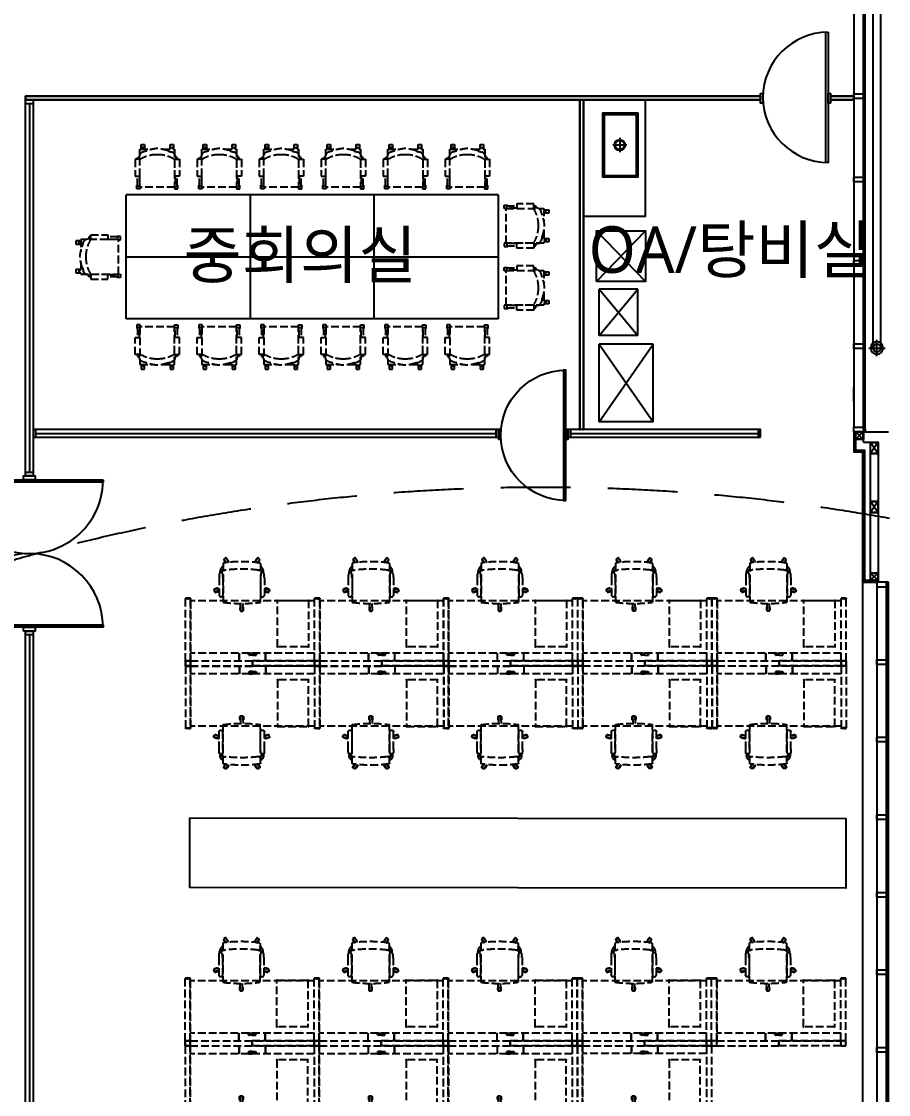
# Model space of a CAD drawing. Header units: millimetres. Extents: x 0 to 168200, y 0 to 118800.
# Drawn here: x 102072 to 113260, y 56348 to 70187 of the extents above; entities that cross this region are included whole.
import ezdxf
from ezdxf.enums import TextEntityAlignment as Align

# ---------------------------------------------------------------- set-up
doc = ezdxf.new("R2010")
doc.units = ezdxf.units.MM
doc.header["$LTSCALE"] = 200
for name, pattern in [('CEN-GAUN', [32.2, 30, -1, 0.2, -1]), ('DASH', [0.35, 0.25, -0.1]), ('HID', [2.3, 1.5, -0.8]), ('HIDDEN', [0.375, 0.25, -0.125])]:
    doc.linetypes.add(name, pattern=pattern)
for name, color, linetype in [('BACK', 8, 'Continuous'), ('CEN', 1, 'CEN-GAUN'), ('Z-하부구조체', 6, 'HIDDEN'), ('메탈판넬-2', 8, 'Continuous')]:
    doc.layers.add(name, color=color, linetype=linetype)
doc.styles.add('스타일1', font='')
doc.styles.get('스타일1').set_extended_font_data('Malgun Gothic')

# ---------------------------------------------------------------- blocks, each defined once
blk = doc.blocks.new('chair55123')
at = {"layer": 'BACK', "linetype": 'DASH', "ltscale": 2}
for p, q in [((-224, 0), (-224, 488)), ((-224, 488), (-64, 488)), ((-207, 498), (-207, 550)), ((-207, 550), (-164, 550)), ((-201, 498), (-207, 498)), ((-170, 512), (-201, 512)), ((-201, 512), (-201, 488)), ((-143, 465), (-187, 452)), ((-170, 488), (-170, 512)), ((-164, 498), (-170, 498)), ((-164, 550), (-164, 498)), ((64, 488), (224, 488)), ((143, 465), (187, 452)), ((164, 498), (164, 550)), ((164, 550), (207, 550)), ((170, 498), (164, 498)), ((170, 488), (170, 512)), ((170, 512), (201, 512)), ((201, 512), (201, 488)), ((207, 498), (201, 498)), ((207, 550), (207, 498)), ((224, 488), (224, 0)), ((-224, 359), (-286, 359)), ((-286, 359), (-286, 140)), ((-257, 359), (-257, 383)), ((-257, 383), (-235, 383)), ((-228, 412), (-242, 359)), ((-224, 140), (-224, 359)), ((224, 359), (286, 359)), ((224, 359), (224, 140)), ((228, 412), (242, 359)), ((257, 383), (235, 383)), ((257, 359), (257, 383)), ((286, 359), (286, 140)), ((-286, 140), (-224, 140)), ((-257, 9), (-257, 140)), ((-229, 140), (-229, 9)), ((286, 140), (224, 140)), ((229, 140), (229, 9)), ((257, 9), (257, 140)), ((-265, -24), (-265, 24)), ((-265, 24), (-257, 24)), ((-229, 9), (-257, 9)), ((-229, 24), (-224, 24)), ((224, 0), (-224, 0)), ((-222, 0), (-222, -24)), ((222, 0), (222, -24)), ((229, 24), (224, 24)), ((229, 9), (257, 9)), ((265, 24), (257, 24)), ((265, -24), (265, 24)), ((-222, -24), (-265, -24)), ((222, -24), (265, -24))]:
    blk.add_line(p, q, dxfattribs=at)
for centre, radius, start, end in [((-174, 398), 55.3, 103.6632, 165.0419), ((-6, 9), 409, 89.1019, 122.2471), ((41, -15), 514, 94.5746, 110.9728), ((-41, -15), 514, 69.0272, 85.4254), ((6, 9), 409, 57.7529, 90.8981), ((174, 398), 55.3, 14.9581, 76.3368)]:
    blk.add_arc(centre, radius, start, end, dxfattribs=at)
blk = doc.blocks.new('D-900_IN')
at = {"layer": 'BACK'}
for points in [[(30, -915), (30, 765), (60, 765), (60, -915)], [(0, 0), (30, 0), (30, -125), (0, -125)], [(870, 0), (900, 0), (900, -125), (870, -125)]]:
    blk.add_lwpolyline(points, close=True, dxfattribs=at)
for centre, start, end in [((29, -76), 0.0548, 89.9452), ((29, -74), 270.0548, 359.9452)]:
    blk.add_arc(centre, 841, start, end, dxfattribs=at)
blk = doc.blocks.new('D-2000C_w150')
at = {"layer": 'BACK'}
for points in [[(50, 950), (80, 950), (80, -950), (50, -950)], [(1920, 950), (1950, 950), (1950, -950), (1920, -950)], [(50, -75), (0, -75), (0, 75), (50, 75)], [(2000, -75), (1950, -75), (1950, 75), (2000, 75)]]:
    blk.add_lwpolyline(points, close=True, dxfattribs=at)
for centre, start, end in [((50, 0), 270, 90), ((1950, 0), 90, 270)]:
    blk.add_arc(centre, 950, start, end, dxfattribs=at)
blk = doc.blocks.new('2층 창문-1')
at = {"layer": 'BACK', "linetype": 'Continuous'}
for p, q in [((280985, 72405), (280985, 64930)), ((281285, 62930), (281285, 42615))]:
    blk.add_line(p, q, dxfattribs=at)
at = {"layer": 'BACK', "linetype": 'Continuous', "ltscale": 2}
for p, q in [((281111, 64900), (281111, 72435)), ((281135, 64900), (281135, 72435)), ((281410, 42489), (281410, 62930)), ((281434, 42465), (281434, 62900))]:
    blk.add_line(p, q, dxfattribs=at)
at = {"layer": 'BACK'}
for p, q in [((281111, 69200), (281135, 69200)), ((281111, 68125), (281135, 68125)), ((281111, 67050), (281135, 67050)), ((281111, 65975), (281135, 65975)), ((280985, 64930), (281111, 64930)), ((280985, 64870), (280985, 64930)), ((281111, 64930), (281111, 64870)), ((281135, 64870), (280985, 64870)), ((281111, 64900), (281135, 64900)), ((281135, 64900), (281135, 64870)), ((281285, 62930), (281285, 62870)), ((281435, 62930), (281285, 62930)), ((281285, 62870), (281411, 62870)), ((281411, 62870), (281411, 62930)), ((281411, 62900), (281435, 62900)), ((281435, 62900), (281435, 62930)), ((281411, 61900), (281435, 61900)), ((281411, 60900), (281435, 60900)), ((281411, 59900), (281435, 59900)), ((281411, 58900), (281435, 58900)), ((281411, 57900), (281435, 57900)), ((281411, 56900), (281435, 56900))]:
    blk.add_line(p, q, dxfattribs=at)
for points in [[(280985, 69170), (280985, 69230), (281111, 69230), (281111, 69170)], [(280985, 68095), (280985, 68155), (281111, 68155), (281111, 68095)], [(280985, 67020), (280985, 67080), (281111, 67080), (281111, 67020)], [(280985, 65945), (280985, 66005), (281111, 66005), (281111, 65945)], [(281285, 61870), (281285, 61930), (281411, 61930), (281411, 61870)], [(281285, 60870), (281285, 60930), (281411, 60930), (281411, 60870)], [(281285, 59870), (281285, 59930), (281411, 59930), (281411, 59870)], [(281285, 58870), (281285, 58930), (281411, 58930), (281411, 58870)], [(281285, 57870), (281285, 57930), (281411, 57930), (281411, 57870)], [(281285, 56870), (281285, 56930), (281411, 56930), (281411, 56870)]]:
    blk.add_lwpolyline(points, close=True, dxfattribs=at)
blk = doc.blocks.new('책상')
at = {"layer": 'BACK', "linetype": 'DASH', "ltscale": 2}
for p, q in [((-349, 1395), (-370, 1380)), ((-318, 1356), (-346, 1394)), ((-344, 1392), (-343, 1393)), ((39, 1356), (67, 1394)), ((66, 1392), (64, 1393)), ((91, 1379), (70, 1394)), ((-380, 1321), (-380, 823)), ((-343, 1338), (-370, 1377)), ((-369, 1374), (-370, 1373)), ((-343, 1339), (-340, 1335)), ((-319, 1357), (-305, 1338)), ((-315, 1352), (-314, 1352)), ((40, 1356), (26, 1338)), ((35, 1352), (36, 1351)), ((64, 1339), (61, 1334)), ((61, 1333), (61, 1333)), ((64, 1338), (92, 1376)), ((90, 1374), (91, 1373)), ((101, 1320), (100, 823)), ((-431, 1142), (-431, 914)), ((-420, 1199), (-420, 1219)), ((-394, 1199), (-394, 1219)), ((-383, 1142), (-383, 914)), ((104, 1142), (104, 914)), ((114, 1199), (114, 1219)), ((141, 1199), (141, 1218)), ((152, 1142), (152, 914)), ((-500, 981), (-492, 956)), ((-453, 998), (-499, 984)), ((-496, 985), (-496, 986)), ((-444, 970), (-489, 955)), ((-454, 998), (-431, 1006)), ((-448, 1000), (-448, 1001)), ((-445, 969), (-431, 973)), ((-439, 970), (-439, 971)), ((174, 998), (152, 1006)), ((165, 969), (152, 973)), ((159, 970), (159, 971)), ((164, 969), (210, 955)), ((168, 1000), (169, 1000)), ((174, 998), (219, 983)), ((220, 981), (212, 956)), ((216, 984), (216, 985)), ((-866, 874), (-866, 868)), ((-866, 871), (-866, 868)), ((-800, 867), (-866, 867)), ((-866, 67), (-866, 867)), ((-800, 874), (-865, 874)), ((-800, 867), (-865, 867)), ((-813, 874), (-800, 874)), ((-813, 867), (-800, 867)), ((-800, 874), (-800, 868)), ((-800, 868), (-800, 871)), ((-800, 67), (-800, 867)), ((-798, 842), (-800, 840)), ((-800, 842), (-800, 842)), ((-800, 840), (-800, 69)), ((798, 842), (-798, 842)), ((-486, 956), (-486, 955)), ((207, 955), (206, 954)), ((320, 248), (320, 846)), ((321, 847), (719, 847)), ((720, 846), (720, 248)), ((800, 840), (798, 842)), ((800, 874), (800, 868)), ((800, 871), (800, 868)), ((865, 867), (800, 867)), ((866, 867), (800, 867)), ((800, 67), (800, 867)), ((800, 69), (800, 840)), ((865, 874), (800, 874)), ((852, 867), (865, 867)), ((852, 874), (865, 874)), ((866, 874), (866, 868)), ((866, 868), (866, 871)), ((866, 67), (866, 867)), ((-155, 715), (-157, 715)), ((-155, 758), (-156, 807)), ((-155, 765), (-156, 765)), ((-155, 759), (-155, 712)), ((-153, 710), (-127, 710)), ((-125, 758), (-123, 807)), ((-124, 765), (-125, 765)), ((-125, 759), (-125, 712)), ((-125, 715), (-123, 715)), ((800, 167), (-800, 167)), ((-171, 67), (-171, 167)), ((-168, 67), (-168, 167)), ((-46, 142), (-53, 160)), ((-43, 144), (-50, 161)), ((-49, 167), (0, 167)), ((-49, 164), (0, 164)), ((0, 142), (-41, 142)), ((0, 139), (-41, 139)), ((49, 167), (0, 167)), ((49, 164), (0, 164)), ((0, 142), (41, 142)), ((0, 139), (41, 139)), ((43, 144), (50, 161)), ((46, 142), (53, 160)), ((168, 67), (168, 167)), ((171, 67), (171, 167)), ((719, 247), (321, 247)), ((-800, 67), (-866, 67)), ((-866, 66), (-866, 2)), ((-801, 67), (-865, 67)), ((-865, 1), (-801, 1)), ((-800, 69), (-798, 67)), ((-800, 67), (798, 67)), ((-800, 67), (0, 67)), ((-800, 1), (-800, 67)), ((-800, 2), (-800, 66)), ((-800, 1), (0, 1)), ((0, 1), (0, 67)), ((800, 67), (0, 67)), ((0, 67), (0, 1)), ((800, 1), (0, 1)), ((798, 67), (800, 69)), ((866, 67), (800, 67)), ((800, 67), (800, 1)), ((800, 66), (800, 2)), ((865, 67), (801, 67)), ((801, 1), (865, 1)), ((866, 2), (866, 66))]:
    blk.add_line(p, q, dxfattribs=at)
for centre, radius, start, end in [((-348, 1393), 2, 35.9563, 125.9563), ((-340, 1389), 5, 43.4593, 125.9563), ((-446, 1289), 150, 27.6026, 43.4593), ((167, 1288), 150, 136.4533, 152.31), ((62, 1388), 5, 53.9563, 136.4533), ((69, 1393), 2, 53.9563, 143.9563), ((-344, 1219), 76.3, 118.1096, 179.9563), ((-344, 1219), 49.7, 136.3721, 179.9563), ((-370, 1321), 10, 97.3015, 179.9563), ((-360, 1257), 20, 179.9563, 276.8626), ((-367, 1370), 5, 125.9563, 208.4533), ((-369, 1378), 2, 125.9563, 215.9563), ((-239, 1439), 150, 208.4533, 224.2456), ((-142, -454), 1800, 82.5233, 97.3015), ((-142, -550), 1800, 82.9638, 96.8626), ((-317, 1356), 5, 305.9563, 27.6026), ((38, 1356), 5, 152.31, 233.9563), ((64, 1337), 5, 233.9563, 315.6026), ((-39, 1438), 150, 315.6026, 331.4593), ((81, 1256), 20, 262.9638, 359.9563), ((90, 1378), 2, 323.9563, 53.9563), ((88, 1369), 5, 331.4593, 53.9563), ((91, 1320), 10, 359.9563, 82.5233), ((65, 1219), 76.3, 359.9563, 61.803), ((65, 1219), 49.7, 359.9563, 43.5405), ((-135, 1153), 296, 174.6812, 177.7662), ((155, 1142), 586, 177.7662, 179.9563), ((-312, 1169), 119, 167.3904, 174.6812), ((-407, 1168), 33.8, 53.3451, 126.5675), ((-426, 1195), 1.23, 160.7708, 167.3904), ((-388, 1195), 1.23, 12.5222, 19.1419), ((-503, 1170), 119, 5.2314, 12.5222), ((-679, 1153), 296, 2.1465, 5.2314), ((-970, 1142), 586, 359.9563, 2.1465), ((400, 1153), 296, 174.6812, 177.7662), ((690, 1141), 586, 177.7662, 179.9563), ((223, 1169), 119, 167.3904, 174.6812), ((128, 1168), 33.8, 53.3451, 126.5675), ((109, 1195), 1.23, 160.7708, 167.3904), ((147, 1195), 1.23, 12.5222, 19.1419), ((32, 1169), 119, 5.2314, 12.5222), ((-144, 1153), 296, 2.1465, 5.2314), ((-435, 1142), 586, 359.9563, 2.1465), ((-498, 982), 2, 107.4294, 197.4294), ((-491, 987), 5, 115.4593, 197.9563), ((-429, 856), 150, 99.6026, 115.4593), ((-453, 999), 5, 17.9563, 99.6026), ((-443, 969), 5, 296.31, 17.9563), ((-354, 931), 89.8, 107.1694, 109.3471), ((-366, 955), 36.8, 112.5897, 118.1829), ((74, 930), 89.8, 70.5655, 72.7432), ((86, 955), 36.8, 61.7297, 67.323), ((164, 968), 5, 161.9563, 243.6026), ((173, 999), 5, 80.31, 161.9563), ((149, 856), 150, 64.4533, 80.31), ((212, 987), 5, 341.9563, 64.4533), ((218, 981), 2, 342.4832, 72.4832), ((-865, 874), 0.5, 89.9999, 179.9999), ((-865, 868), 0.5, 179.9999, 269.9999), ((-800, 874), 0.5, 359.9999, 89.9999), ((-800, 874), 0.5, 359.9999, 89.9999), ((-800, 868), 0.5, 269.9999, 359.9999), ((-800, 868), 0.5, 269.9999, 359.9999), ((-490, 957), 2, 197.9563, 287.9563), ((-481, 956), 5, 197.9563, 280.4533), ((-508, 1099), 150, 280.4533, 296.31), ((-415, 914), 16.8, 179.9563, 206.3863), ((-411, 916), 20.7, 206.3863, 230.1507), ((-409, 919), 24.2, 230.1507, 250.9128), ((-407, 923), 28.7, 250.9128, 269.9563), ((-407, 923), 28.7, 269.9563, 288.9999), ((-406, 919), 24.2, 288.9999, 309.7619), ((-404, 916), 20.7, 309.7619, 333.5264), ((-400, 914), 16.8, 333.5264, 359.9563), ((120, 914), 16.8, 179.9563, 206.3863), ((124, 915), 20.7, 206.3863, 230.1507), ((126, 918), 24.2, 230.1507, 250.9128), ((128, 922), 28.7, 250.9128, 269.9563), ((128, 922), 28.7, 269.9563, 288.9999), ((129, 918), 24.2, 288.9999, 309.7619), ((131, 915), 20.7, 309.7619, 333.5264), ((135, 914), 16.8, 333.5264, 359.9563), ((228, 1098), 150, 243.6026, 259.4593), ((201, 956), 5, 259.4593, 341.9563), ((210, 956), 2, 251.9563, 341.9563), ((321, 846), 1, 90, 180), ((719, 846), 1, 0, 90), ((800, 874), 0.5, 89.9999, 179.9999), ((800, 868), 0.5, 179.9999, 269.9999), ((865, 868), 0.5, 269.9999, 359.9999), ((865, 868), 0.5, 269.9999, 359.9999), ((865, 874), 0.5, 359.9999, 89.9999), ((865, 874), 0.5, 359.9999, 89.9999), ((-140, 2607), 1800, 262.3311, 277.6689), ((-13, 739), 150, 171.6026, 187.4593), ((-156, 760), 5, 89.9563, 171.6026), ((-156, 720), 5, 187.4593, 269.9563), ((-153, 712), 2, 179.9563, 269.9563), ((-127, 712), 2, 269.9563, 359.9563), ((-124, 760), 5, 8.31, 89.9563), ((-124, 720), 5, 269.9563, 352.4533), ((-267, 739), 150, 352.4533, 8.31), ((-49, 162), 5, 90, 202.7255), ((-49, 162), 2, 90, 202.7255), ((-41, 144), 5, 202.7255, 270), ((-41, 144), 2, 202.7255, 270), ((41, 144), 2, 270, 337.2745), ((41, 144), 5, 270, 337.2745), ((49, 162), 5, 337.2745, 90), ((49, 162), 2, 337.2745, 90), ((321, 248), 1, 180, 270), ((719, 248), 1, 270, 0), ((-865, 66), 1, 90, 180), ((-865, 2), 1, 180, 270), ((-801, 66), 1, 360, 90), ((-801, 2), 1, 270, 360), ((801, 66), 1, 89.9998, 179.9998), ((801, 2), 1, 179.9998, 269.9998), ((865, 66), 1, 359.9998, 89.9998), ((865, 2), 1, 269.9998, 359.9998)]:
    blk.add_arc(centre, radius, start, end, dxfattribs=at)
for p in [(-833, 874), (-833, 867), (320, 847), (720, 847), (833, 874), (833, 867), (320, 247), (720, 247), (-866, 34), (-833, 67), (-833, 67), (-833, 1), (-800, 67), (-800, 34), (-800, 34), (0, 34), (0, 34), (800, 67), (800, 34), (800, 34), (833, 67), (833, 67), (833, 1), (866, 34)]:
    blk.add_point(p, dxfattribs=at)
blk = doc.blocks.new('100x100')
at = {"layer": 'BACK'}
for p, q in [((-96, 96), (-5, 5)), ((-5, 96), (-96, 5)), ((-96, 96), (-5, 5)), ((-96, 96), (-5, 5)), ((-5, 96), (-96, 5)), ((-96, 96), (-5, 5)), ((-5, 96), (-96, 5)), ((-5, 96), (-96, 5))]:
    blk.add_line(p, q, dxfattribs=at)
for points in [[(-100, 0), (0, 0), (0, 100), (-100, 100)], [(-96, 5), (-5, 5), (-5, 96), (-96, 96)]]:
    blk.add_lwpolyline(points, close=True, dxfattribs=at)
blk = doc.blocks.new('A$C03004CA7')
at = {"layer": 'BACK'}
for p, q in [((-105, 0), (105, 0)), ((0, -105), (0, 105))]:
    blk.add_line(p, q, dxfattribs=at)
for radius in [80, 50]:
    blk.add_circle((0, 0), radius, dxfattribs=at)
blk = doc.blocks.new('SQ-PIPE-100X100X4.5TS')
at = {"layer": 'BACK'}
for p, q in [((-71, 4), (71, 96)), ((71, 4), (-71, 96))]:
    blk.add_line(p, q, dxfattribs=at)
for points in [[(75, 0), (75, 100), (-75, 100), (-75, 0)], [(71, 4), (71, 96), (-71, 96), (-71, 4)]]:
    blk.add_lwpolyline(points, close=True, dxfattribs=at)
blk = doc.blocks.new('X-PIPE-2f 하지')
at = {"layer": 'Z-하부구조체', "xscale": -1.000000000000001, "rotation": 90}
blk.add_blockref('100x100', (71600, -22950), dxfattribs=at)
at = {"layer": '메탈판넬-2', "rotation": 90}
for p, xscale in [((71600, -21240), -1.000000000000002), ((71600, -22000), -1.000000000000001)]:
    blk.add_blockref('SQ-PIPE-100X100X4.5TS', p, dxfattribs=dict(at, xscale=xscale))

msp = doc.modelspace()

# ---------------------------------------------------------------- linework, layer by layer
at = {"layer": 'BACK'}
for p, q in [((111610, 69225), (111610, 69175)), ((112510, 69225), (112510, 69175)), ((102175, 69125), (102175, 64375)), ((109792, 68684.1), (109792, 68501.4)), ((109883.3, 68592.7), (109700.7, 68592.7)), ((108225, 67950.7), (103425, 67950.7)), ((103425, 66350.7), (103425, 67950.7)), ((105025, 67950.7), (105025, 66350.7)), ((106625, 66350.7), (106625, 67950.7)), ((108225, 67950.7), (108225, 66350.7)), ((110122.1, 66835), (109491, 67485)), ((109491, 66835), (110125, 67485)), ((110025, 66735), (109525, 66735)), ((109525, 66135), (110025, 66735)), ((109525, 66735), (110025, 66135)), ((110025, 66135), (110025, 66735)), ((108225, 66350.7), (103425, 66350.7)), ((110025, 66135), (109525, 66135)), ((110225, 66025), (109525, 66025)), ((109525, 65025), (110225, 66025)), ((109525, 66025), (110225, 65025)), ((110225, 65025), (110225, 66025)), ((112810, 65285), (112810, 65465)), ((102255, 64925), (102255, 64825)), ((108196.9, 64825), (108196.9, 64925)), ((109156.9, 64925), (109156.9, 64825)), ((110225, 65025), (109525, 65025)), ((111580, 64825), (111580, 64925)), ((102255, 64875), (108196.9, 64875)), ((109156.9, 64875), (111580, 64875)), ((112935, 64895), (113260, 64895)), ((112935, 64760), (112935, 64895)), ((112935, 64760), (113125, 64760)), ((113025, 63080), (113025, 64760)), ((113125, 64760), (113125, 62955)), ((112925, 62955), (112925, 42840)), ((102175, 62275), (102175, 50650))]:
    msp.add_line(p, q, dxfattribs=at)
for points in [[(113060, 65975), (113060, 72399.1), (112785.1, 72864.9)], [(113160, 65975), (113160, 72426.4), (112891.3, 72881.8)], [(111610, 69175), (102125, 69175), (102125, 69225), (111610, 69225)], [(112810, 69225), (112810, 69175), (112510, 69175)], [(112510, 69225), (112810, 69225)], [(109325, 64925), (109275, 64925), (109275, 69175), (109325, 69175), (109325, 64925)], [(109325, 67675), (110125, 67675), (110125, 69175), (109325, 69175)], [(103425, 67150.7), (108225, 67150.7)], [(109525, 66135), (109525, 66735)], [(109525, 65025), (109525, 66025)], [(108226.9, 64825), (108226.9, 64925), (102225, 64925), (102225, 64825), (108226.9, 64825)], [(111610, 64825), (111610, 64925), (109126.9, 64925), (109126.9, 64825), (111610, 64825)], [(112810, 64895), (112810, 64635), (112925, 64635), (112925, 62955), (113125, 62955)], [(113125, 62967.5), (112937.5, 62967.5), (112937.5, 64647.5), (112822.5, 64647.5), (112822.5, 64895)], [(112835, 64895), (112835, 64660), (112950, 64660), (112950, 62980), (113125, 62980)]]:
    msp.add_lwpolyline(points, dxfattribs=at)
at = {"layer": 'BACK', "ltscale": 253}
for points in [[(111610, 69223.4), (102126.6, 69223.4), (102126.6, 69176.6), (111610, 69176.6)], [(112810, 69215), (112808.4, 69215), (112808.4, 69223.4), (112510, 69223.4)], [(109315, 64925), (109315, 64926.6), (109323.4, 64926.6), (109323.4, 69173.4), (109276.6, 69173.4), (109276.6, 64926.6), (109285, 64926.6), (109285, 64925)], [(112510, 69176.6), (112808.4, 69176.6), (112808.4, 69185), (112810, 69185)]]:
    msp.add_lwpolyline(points, dxfattribs=at)
at = {"layer": 'BACK'}
for points in [[(102125, 69175), (102225, 69175), (102225, 69125), (102125, 69125)], [(102125, 69175), (102225, 69175), (102225, 64325), (102125, 64325)], [(110025, 69007.7), (110025, 68177.7), (109575, 68177.7), (109575, 69007.7)], [(110005, 68987.7), (110005, 68197.7), (109595, 68197.7), (109595, 68987.7)], [(109491, 66835), (109491, 67485), (110125, 67485), (110125, 66835)], [(102125, 64375), (102225, 64375), (102225, 64325), (102125, 64325)], [(102125, 62325), (102225, 62325), (102225, 62275), (102125, 62275)], [(102125, 62325), (102225, 62325), (102225, 50600), (102125, 50600)], [(104244.9, 59917.4), (112709.4, 59908.7), (112709.4, 59008.7), (104244.9, 59017.4)]]:
    msp.add_lwpolyline(points, close=True, dxfattribs=at)
for radius in [69.5, 59.4]:
    msp.add_circle((109792, 68592.7), radius, dxfattribs=at)
at = {"layer": 'CEN', "linetype": 'HID', "ltscale": 3}
for centre in [(99402.3, 60300), (108783.2, 39182.9)]:
    msp.add_circle(centre, 25000, dxfattribs=at)

# ---------------------------------------------------------------- block references
at = {"layer": 'BACK'}
for name, p in [('X-PIPE-2f 하지', (41525, 85925)), ('2층 창문-1', (-168175, 25)), ('chair55123', (103825, 68050.7)), ('chair55123', (104625, 68050.7)), ('chair55123', (105425, 68050.7)), ('chair55123', (106225, 68050.7)), ('chair55123', (107025, 68050.7)), ('chair55123', (107825, 68050.7)), ('책상', (105054.4, 61873.5)), ('책상', (106720.3, 61873.5)), ('책상', (108384.3, 61873.5)), ('책상', (110115.4, 61874)), ('책상', (111848.4, 61874)), ('책상', (105049.3, 56973.9)), ('책상', (106715.3, 56973.9)), ('책상', (108379.3, 56973.9)), ('책상', (110110.4, 56974.4)), ('책상', (111843.4, 56974.4))]:
    msp.add_blockref(name, p, dxfattribs=at)
for name, p, rotation in [('D-900_IN', (112510, 69133.2), 180), ('chair55123', (108325, 67550.7), 270), ('chair55123', (108325, 66750.7), 270), ('D-2000C_w150', (102175, 64325), 270)]:
    msp.add_blockref(name, p, dxfattribs=dict(at, rotation=rotation))
at = {"layer": 'BACK', "xscale": -1}
for name, p, rotation in [('chair55123', (103325, 67150.7), 89.99999999999993), ('chair55123', (103825, 66250.7), 180), ('chair55123', (104625, 66250.7), 180), ('chair55123', (105425, 66250.7), 180), ('chair55123', (106225, 66250.7), 180), ('chair55123', (107025, 66250.7), 180), ('chair55123', (107825, 66250.7), 180), ('A$C03004CA7', (113110, 65975), 270), ('100x100', (112935, 64795), 89.99999999999993), ('책상', (105054.4, 61941.6), 180), ('책상', (106720.3, 61941.6), 180), ('책상', (108384.3, 61941.6), 180), ('책상', (110115.4, 61942.1), 180), ('책상', (111848.4, 61942.1), 180), ('책상', (105049.3, 57041.9), 180), ('책상', (106715.3, 57041.9), 180), ('책상', (108379.3, 57041.9), 180), ('책상', (110110.4, 57042.4), 180)]:
    msp.add_blockref(name, p, dxfattribs=dict(at, rotation=rotation))
msp.add_blockref('D-900_IN', (109126.9, 64925), dxfattribs=at)

# ---------------------------------------------------------------- texts
at = {"layer": 'BACK', "style": '스타일1'}
for s, p in [('중회의실', (105667.5, 67177.8)), ('OA/탕비실', (111219.1, 67244.3))]:
    msp.add_text(s, height=600, dxfattribs=at).set_placement(p, align=Align.MIDDLE_CENTER)

doc.saveas('drawing.dxf')
